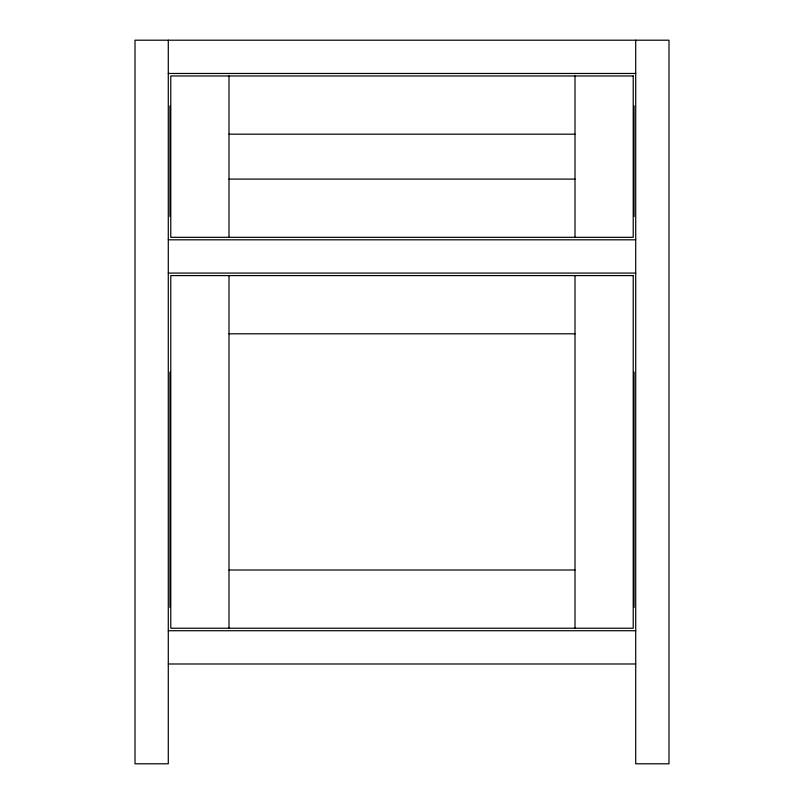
<?xml version="1.0" encoding="UTF-8"?>
<svg xmlns="http://www.w3.org/2000/svg" width="804" height="804" viewBox="0 0 804 804"><rect width="100%" height="100%" fill="white"/><g stroke="black" fill="none" stroke-linecap="round" stroke-linejoin="round"><path stroke-width="1.21" d="M168.287 73.465L635.713 73.465M228.999 134.188L575.001 134.188M228.999 179.101L575.001 179.101M168.287 239.813L635.713 239.813M168.287 273.079L635.713 273.079M228.999 333.801L575.001 333.801M228.999 570.006L575.001 570.006M168.287 630.728L635.713 630.728M168.287 663.993L635.713 663.993M635.713 40.2L635.713 763.8L668.988 763.8L668.988 40.2L135.012 40.2L135.012 763.8L168.287 763.8L168.287 40.2M634.054 105.907L634.054 216.527M634.054 372.061L634.054 607.432M575.001 75.968L575.001 237.321M575.001 275.581L575.001 628.226M228.999 75.968L228.999 237.321M228.999 275.581L228.999 628.226M169.945 105.907L169.945 216.527M169.945 372.061L169.945 607.432M633.22 75.968L170.78 75.968L170.78 237.321L633.22 237.321L633.22 75.968M633.22 275.581L170.78 275.581L170.78 628.226L633.22 628.226L633.22 275.581"/></g></svg>
